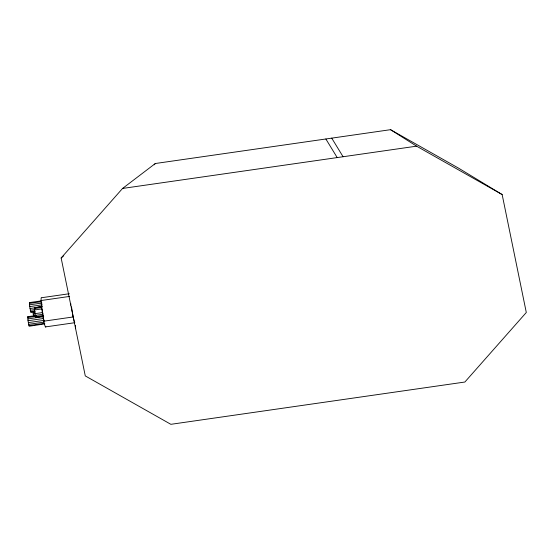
<?xml version="1.0" encoding="UTF-8"?>
<svg xmlns="http://www.w3.org/2000/svg" width="554" height="554" viewBox="0 0 554 554"><rect width="100%" height="100%" fill="white"/><g stroke="black" fill="none" stroke-linecap="round" stroke-linejoin="round"><path stroke-width="0.83" d="M44.348 323.958L29.127 326.237L28.005 320.731L27.866 316.604M34.957 311.521L30.809 312.117L29.687 306.618L29.549 302.484M43.447 316.168L35.733 317.276L34.611 311.777L34.473 307.643L42.187 306.535M61.141 257.984L122.566 188.443L155.328 163.513L390.535 129.684L458.996 168.402L502.153 194.558L526.3 312.491L464.868 382.031L170.861 424.316L85.281 375.917L61.141 257.984L63.752 255.733M154.185 164.808L155.328 163.513M30.809 312.117L33.441 311.66M122.566 188.443L416.58 146.166L502.153 194.558M69.326 293.731L41.598 297.72A14.903 1.205 81.8 0 0 42.423 313.135A14.903 1.205 81.8 0 0 45.857 326.604M41.1 300.524L69.665 296.418M29.404 302.595L41.024 300.926M29.383 303.419L40.996 301.743M29.48 304.832L41.924 303.038M29.687 306.618L42.132 304.832M34.334 307.754L42.042 306.639M29.964 308.516L41.578 306.847M34.306 308.571L42.021 307.463M30.276 310.226L35.006 309.548M34.403 309.984L42.118 308.876L42.9 314.575M30.574 311.493L34.722 310.891M35.449 311.971L33.032 312.324L33.233 314.111L33.517 316.009L35.934 315.655M34.888 313.675L42.603 312.56L42.914 314.27L35.2 315.385M33.233 314.111L34.847 313.883M27.721 316.708L36.1 315.503M27.7 317.532L35.899 316.348M35.498 316.646L43.212 315.538M36.647 317.061L43.593 316.064M27.797 318.945L43.711 316.653M28.005 320.731L43.08 318.564M28.282 322.629L44.195 320.344M43.808 321.182L73.211 316.95M28.593 324.339L43.669 322.172M28.891 325.607L44.805 323.314M45.435 326.922L74.832 322.698M390.535 129.684L416.58 146.166M331.735 138.14L343.078 156.734M325.856 138.992L337.199 157.578M34.473 307.643L34.708 308.273M43.752 319.374L44.112 320.898M43.15 316.071L43.447 317.719M41.592 302.934L41.834 306.348M75.517 325.523L75.628 328.744M70.746 303.544L70.794 305.157M74.624 322.303A14.903 1.205 81.8 0 1 74.111 320.787M73.945 320.17A14.903 1.205 81.8 0 1 72.394 312.546M72.262 311.764A14.903 1.205 81.8 0 1 71.528 306.826"/></g></svg>
